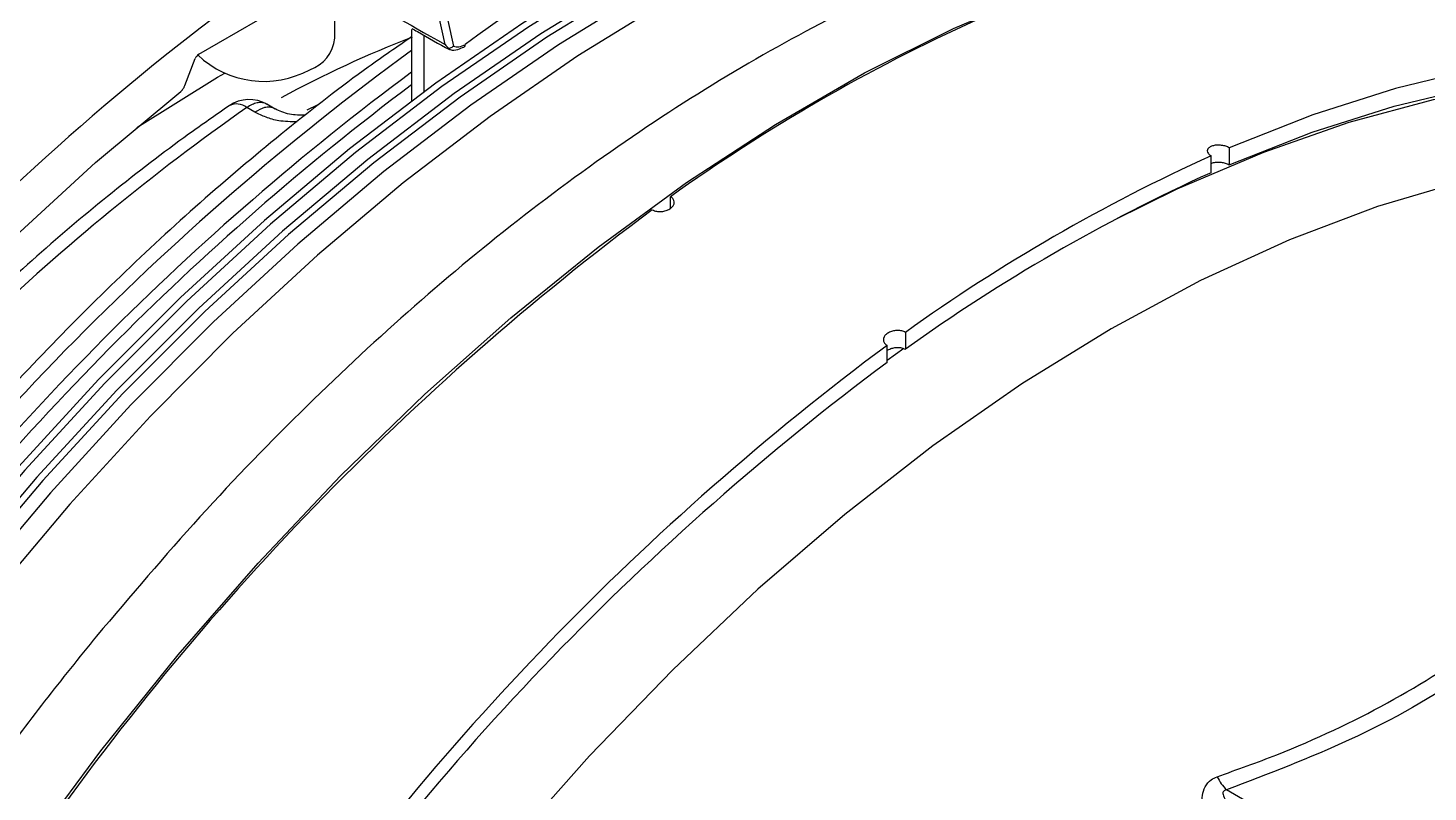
# Model space of a CAD drawing. Extents: x 8 to 113, y 0 to 87.
# Drawn here: x 17.729 to 20.174, y 69.723 to 71.056 of the extents above; entities that cross this region are included whole.
import ezdxf

# ---------------------------------------------------------------- set-up
doc = ezdxf.new("R2010")
doc.units = 0
doc.header["$MEASUREMENT"] = 0
doc.layers.add('OBJECT', color=7, linetype='CONTINUOUS')

msp = doc.modelspace()

# ---------------------------------------------------------------- linework, layer by layer
at = {"layer": 'OBJECT'}
for p, q in [((18.4577, 71.0274), (18.4127, 71.2348)), ((18.4293, 71.2224), (18.4722, 71.0245)), ((18.0276, 71.0102), (18.2892, 71.1612)), ((18.2652, 71.0381), (18.2652, 71.1474)), ((18.3993, 71.0535), (18.3993, 70.9288)), ((18.4205, 71.0434), (18.4205, 70.9446)), ((18.0032, 70.9554), (18.0215, 71.0026)), ((18.464, 71.02), (18.4653, 71.0187)), ((18.1256, 70.9093), (18.1117, 70.9173)), ((18.161, 70.9146), (18.1463, 70.9231)), ((18.2167, 70.9129), (18.2349, 70.922)), ((19.7954, 70.8035), (19.7954, 70.833)), ((19.8272, 70.847), (19.8272, 70.8174)), ((18.8514, 70.7411), (18.8514, 70.7616)), ((19.2615, 70.5248), (19.2615, 70.4953)), ((19.2297, 70.4724), (19.2297, 70.5021)), ((19.2298, 70.4763), (19.259, 70.497)), ((22.9513, 67.9201), (19.8224, 69.7263))]:
    msp.add_line(p, q, dxfattribs=at)
at = {"layer": 'OBJECT', "flags": 128}
for points in [[(20.0443, 71.464), (19.9137, 71.4797), (19.7784, 71.4828), (19.6388, 71.4734), (19.4956, 71.4514), (19.3494, 71.4169), (19.2006, 71.3701), (19.05, 71.3112), (18.8982, 71.2404), (18.7458, 71.1581), (18.5933, 71.0644), (18.4415, 70.9599), (18.2909, 70.8449), (18.1422, 70.72), (17.9959, 70.5856), (17.8527, 70.4423), (17.7132, 70.2906), (17.5779, 70.1313), (17.4473, 69.9648)], [(20.0548, 71.4579), (19.9242, 71.4736), (19.7889, 71.4767), (19.6493, 71.4673), (19.5062, 71.4453), (19.3599, 71.4108), (19.2112, 71.364), (19.0606, 71.3051), (18.9088, 71.2343), (18.7563, 71.152), (18.6039, 71.0583), (18.452, 70.9538), (18.3015, 70.8389), (18.1527, 70.7139), (18.0065, 70.5795), (17.8633, 70.4362), (17.7237, 70.2846), (17.5884, 70.1252), (17.4578, 69.9587)], [(20.076, 71.4457), (19.9454, 71.4614), (19.8101, 71.4645), (19.6706, 71.455), (19.5274, 71.433), (19.3811, 71.3986), (19.2324, 71.3518), (19.0818, 71.2929), (18.93, 71.2221), (18.7775, 71.1397), (18.6251, 71.0461), (18.4733, 70.9416), (18.3227, 70.8266), (18.1739, 70.7017), (18.0277, 70.5673), (17.8845, 70.424), (17.7449, 70.2723), (17.6096, 70.1129), (17.479, 69.9465)], [(20.0865, 71.4396), (19.956, 71.4553), (19.8206, 71.4584), (19.6811, 71.449), (19.5379, 71.4269), (19.3916, 71.3925), (19.2429, 71.3457), (19.0923, 71.2868), (18.9405, 71.216), (18.7881, 71.1336), (18.6356, 71.04), (18.4838, 70.9355), (18.3332, 70.8205), (18.1845, 70.6956), (18.0382, 70.5612), (17.895, 70.4179), (17.7555, 70.2662), (17.6201, 70.1069), (17.4896, 69.9404)], [(20.1174, 71.4257), (19.9861, 71.4424), (19.8499, 71.4463), (19.7094, 71.4375), (19.5652, 71.4159), (19.4178, 71.3816), (19.2679, 71.3348), (19.1161, 71.2756), (18.963, 71.2044), (18.8093, 71.1214), (18.6555, 71.0269), (18.5025, 70.9214), (18.3506, 70.8053), (18.2007, 70.679), (18.0533, 70.5431), (17.9091, 70.3982), (17.7686, 70.2448), (17.6324, 70.0836), (17.5011, 69.9153)], [(20.1514, 71.4061), (20.0201, 71.4228), (19.8839, 71.4267), (19.7434, 71.4179), (19.5991, 71.3963), (19.4518, 71.362), (19.3018, 71.3152), (19.15, 71.2561), (18.9969, 71.1848), (18.8432, 71.1018), (18.6895, 71.0073), (18.5364, 70.9018), (18.3846, 70.7857), (18.2347, 70.6594), (18.0873, 70.5235), (17.943, 70.3786), (17.8025, 70.2252), (17.6664, 70.064), (17.5351, 69.8957)], [(17.7274, 69.6198), (17.8567, 69.7945), (17.9915, 69.9622), (18.131, 70.1223), (18.2748, 70.2742), (18.4222, 70.4171), (18.5725, 70.5504), (18.7252, 70.6737), (18.8795, 70.7862), (19.0348, 70.8876), (19.1904, 70.9775), (19.3457, 71.0554), (19.5, 71.121), (19.6527, 71.174), (19.803, 71.2142), (19.9504, 71.2415), (20.0941, 71.2556), (20.2337, 71.2566), (20.3684, 71.2444), (20.4978, 71.2192)], [(20.9156, 70.9802), (20.7931, 71.0049), (20.6657, 71.0177), (20.5339, 71.0186), (20.3982, 71.0077), (20.2592, 70.985), (20.1173, 70.9506), (19.9731, 70.9045), (19.8272, 70.847)], [(17.9192, 70.8826), (18.0601, 70.9701), (18.0728, 70.9774)], [(19.8272, 70.8174), (19.9721, 70.8742), (20.1153, 70.9196), (20.2562, 70.9535), (20.3942, 70.9757), (20.5288, 70.986), (20.6596, 70.9845), (20.7859, 70.9712), (20.9073, 70.9461)], [(19.6255, 70.7206), (19.7365, 70.7752), (19.8874, 70.8395), (20.0367, 70.8915), (20.1838, 70.931), (20.3279, 70.958), (20.4686, 70.9721), (20.6052, 70.9735), (20.7372, 70.9621), (20.8639, 70.9378)], [(16.1686, 67.7802), (16.2019, 67.9713), (16.2451, 68.1651), (16.2979, 68.3607), (16.36, 68.5574), (16.4313, 68.7542), (16.5113, 68.9503), (16.5998, 69.1448), (16.6964, 69.3368), (16.8006, 69.5255), (16.9119, 69.7101), (17.0299, 69.8897), (17.1541, 70.0636), (17.2838, 70.2309), (17.4186, 70.391), (17.5579, 70.5432), (17.7009, 70.6867), (17.8472, 70.821), (17.996, 70.9454)], [(20.9394, 70.8077), (20.8089, 70.8315), (20.6729, 70.8416), (20.532, 70.8379), (20.3868, 70.8203), (20.238, 70.7891), (20.0863, 70.7443), (19.9324, 70.6862), (19.7771, 70.6151), (19.621, 70.5311), (19.465, 70.4349), (19.3096, 70.3267), (19.1558, 70.2072), (19.0041, 70.0768), (18.8553, 69.9362), (18.7101, 69.7861), (18.5691, 69.6271), (18.4331, 69.46), (18.3027, 69.2856)]]:
    msp.add_lwpolyline(points, dxfattribs=at)
at = {"layer": 'OBJECT'}
for centre, radius, start, end in [((20.906, 67.3406), 4.6983, 124.1136, 145.2129), ((20.69, 68.1932), 3.1586, 114.3975, 125.5971), ((19.1572, 69.1023), 2.0804, 111.3349, 118.2842), ((18.2012, 71.0443), 0.0643, 288.2036, 354.5041), ((18.488, 71.0271), 0.00501, 300.5625, 0.5339), ((18.4894, 71.0264), 0.00372, 312.611, 12.1961), ((21.2407, 67.1224), 4.8209, 126.1142, 145.1668), ((18.1413, 71.1303), 0.1675, 226.4378, 298.5442), ((18.486, 71.0317), 0.01, 297.3869, 306.4639), ((21.24, 67.1531), 4.7652, 126.593, 143.7021), ((21.2653, 67.1359), 4.7764, 126.8732, 143.6902), ((18.1157, 70.8692), 0.062, 59.9955, 124.3443), ((20.4088, 67.6404), 4.0019, 125.0307, 142.191), ((18.0938, 70.895), 0.0285, 51.2567, 117.3232), ((21.1001, 67.9565), 3.1586, 114.3975, 125.5971), ((21.083, 67.9565), 3.1246, 114.3364, 125.6582), ((21.7182, 66.8417), 4.8569, 126.6411, 145.1733), ((22.1283, 66.605), 4.8569, 126.6411, 145.1733), ((22.1068, 66.613), 4.8138, 126.7036, 145.2907), ((19.8867, 69.7896), 0.0902, 206.4625, 224.5219)]:
    msp.add_arc(centre, radius, start, end, dxfattribs=at)
for centre, major_axis, ratio, start_param, end_param in [((18.7174, 68.577), (1.8185, 2.8489), 0.545295, 0.66147, 0.957802), ((18.7567, 70.8884), (0.4232, -0.2148), 0.03328, 3.224122, 3.944787), ((18.4969, 71.0679), (0.0269, 0.0422), 0.545295, 3.235382, 3.897213), ((18.0276, 71.0021), (0.005, 0.00866), 0.577456, 0.785256, 1.832237)]:
    msp.add_ellipse(centre, major_axis=major_axis, ratio=ratio, start_param=start_param, end_param=end_param, dxfattribs=at)
for points, knots in [([(20.1472, 71.3212), (20.0887, 71.3227), (19.9719, 71.3257), (19.786, 71.303), (19.5933, 71.2599), (19.3961, 71.1947), (19.1981, 71.1092), (18.9987, 71.004), (18.7973, 70.878), (18.5979, 70.7335), (18.4037, 70.5733), (18.2143, 70.3974), (18.028, 70.2056), (17.9087, 70.0649), (17.8491, 69.9946)], [0, 0, 0, 0, 0.082347, 0.164694, 0.249433, 0.334172, 0.416519, 0.498866, 0.583605, 0.668344, 0.750089, 0.831834, 0.915917, 1, 1, 1, 1]), ([(18.3996, 71.0554), (18.4029, 71.0535), (18.4251, 71.0403), (18.4469, 71.0284), (18.4657, 71.0183)], [0, 0, 0, 0, 0.144722, 1, 1, 1, 1]), ([(18.3993, 71.0404), (18.3741, 71.0232), (18.3005, 70.9728), (18.1801, 70.879), (18.0385, 70.7603), (17.8993, 70.6326), (17.763, 70.497), (17.6301, 70.3538), (17.5012, 70.2034), (17.3965, 70.0734), (17.3368, 69.9917), (17.3168, 69.9645)], [0, 0, 0, 0, 0.065199, 0.18991, 0.314591, 0.439239, 0.563854, 0.688439, 0.812997, 0.937533, 1, 1, 1, 1]), ([(18.4577, 71.0274), (18.4578, 71.0274), (18.4596, 71.0246), (18.4618, 71.0223), (18.464, 71.02)], [0, 0, 0, 0, 0.019978, 1, 1, 1, 1]), ([(18.4722, 71.0245), (18.4722, 71.0245), (18.4718, 71.024), (18.4705, 71.0227), (18.4681, 71.0211), (18.4657, 71.0202), (18.4643, 71.02), (18.464, 71.02)], [0, 0, 0, 0, 0.017183, 0.202292, 0.556604, 0.898384, 1, 1, 1, 1]), ([(18.4653, 71.0188), (18.4658, 71.0186), (18.4703, 71.0169), (18.4792, 71.0179), (18.4871, 71.0213), (18.4906, 71.0228)], [0, 0, 0, 0, 0.0686671, 0.5803873, 1, 1, 1, 1]), ([(17.996, 70.9454), (17.9968, 70.9461), (17.998, 70.9471), (17.9994, 70.9488), (18.0005, 70.9502), (18.0014, 70.9517), (18.0023, 70.9534), (18.0029, 70.9547), (18.0032, 70.9554)], [0, 0, 0, 0, 0.270621, 0.405245, 0.539866, 0.674485, 0.809107, 1, 1, 1, 1]), ([(18.0807, 70.9204), (18.057, 70.9039), (17.9885, 70.8562), (17.8759, 70.77), (17.7441, 70.6591), (17.6147, 70.5396), (17.4883, 70.4122), (17.3675, 70.2796), (17.2791, 70.1746), (17.2317, 70.1151), (17.2209, 70.1016)], [0, 0, 0, 0, 0.07811, 0.226293, 0.374442, 0.522543, 0.670598, 0.818608, 0.958798, 1, 1, 1, 1]), ([(18.1466, 70.9227), (18.146, 70.9231), (18.1434, 70.925), (18.1376, 70.926), (18.1295, 70.9256), (18.1207, 70.9228), (18.1147, 70.9191), (18.1117, 70.9173)], [0, 0, 0, 0, 0.066966, 0.300224, 0.533483, 0.766741, 1, 1, 1, 1]), ([(18.1607, 70.9144), (18.1601, 70.9149), (18.1574, 70.917), (18.1512, 70.918), (18.1403, 70.9174), (18.1314, 70.9125), (18.1256, 70.9093)], [0, 0, 0, 0, 0.076768, 0.320933, 0.559558, 1, 1, 1, 1]), ([(18.1991, 70.8922), (18.1882, 70.8924), (18.169, 70.8927), (18.1444, 70.8998), (18.1319, 70.9061), (18.1256, 70.9093)], [0, 0, 0, 0, 0.393038, 0.696776, 1, 1, 1, 1]), ([(18.2142, 70.9038), (18.2044, 70.9039), (18.1843, 70.904), (18.1687, 70.9111), (18.1607, 70.9148)], [0, 0, 0, 0, 0.482585, 1, 1, 1, 1]), ([(19.8272, 70.847), (19.8253, 70.848), (19.8214, 70.8499), (19.8139, 70.8514), (19.8063, 70.8518), (19.7992, 70.8508), (19.7934, 70.8486), (19.7896, 70.8454), (19.7884, 70.8416), (19.7897, 70.8376), (19.7926, 70.8348), (19.7949, 70.8334), (19.7954, 70.833)], [0, 0, 0, 0, 0.106362, 0.212713, 0.319455, 0.426997, 0.535233, 0.643751, 0.752038, 0.859722, 0.966709, 1, 1, 1, 1]), ([(19.7954, 70.8196), (19.7954, 70.8197), (19.7969, 70.8206), (19.8016, 70.8216), (19.8089, 70.8222), (19.8167, 70.8213), (19.823, 70.8196), (19.826, 70.818), (19.8272, 70.8174)], [0, 0, 0, 0, 0.00346, 0.220088, 0.436899, 0.652844, 0.867211, 1, 1, 1, 1]), ([(18.8196, 70.7388), (18.8209, 70.7382), (18.8241, 70.7366), (18.8305, 70.7354), (18.8381, 70.7357), (18.8455, 70.7376), (18.8518, 70.741), (18.8562, 70.7454), (18.8583, 70.7503), (18.8578, 70.7553), (18.8552, 70.7591), (18.8524, 70.7609), (18.8514, 70.7616)], [0, 0, 0, 0, 0.073629, 0.179766, 0.286275, 0.393535, 0.501562, 0.610021, 0.718405, 0.826275, 0.933443, 1, 1, 1, 1]), ([(19.2615, 70.5248), (19.2596, 70.5258), (19.2557, 70.5276), (19.2482, 70.5284), (19.2406, 70.5276), (19.2335, 70.5253), (19.2277, 70.5215), (19.224, 70.5169), (19.2227, 70.5118), (19.224, 70.507), (19.2269, 70.5038), (19.2292, 70.5024), (19.2297, 70.5021)], [0, 0, 0, 0, 0.1064742, 0.2129401, 0.319697, 0.427105, 0.5351835, 0.643667, 0.7520788, 0.8599258, 0.9669596, 1, 1, 1, 1]), ([(19.2297, 70.4931), (19.2297, 70.4931), (19.2312, 70.4946), (19.236, 70.4966), (19.2433, 70.4985), (19.251, 70.4987), (19.2573, 70.4974), (19.2603, 70.4959), (19.2615, 70.4953)], [0, 0, 0, 0, 0.003468, 0.220342, 0.437063, 0.652739, 0.866973, 1, 1, 1, 1]), ([(19.806, 69.7494), (19.8411, 69.7619), (19.9466, 69.7996), (20.109, 69.8764), (20.2676, 69.9771), (20.3493, 70.0512), (20.3852, 70.0837)], [0, 0, 0, 0, 0.149978, 0.450605, 0.758659, 1, 1, 1, 1]), ([(20.4126, 70.067), (20.3597, 70.0211), (20.2526, 69.9281), (20.0505, 69.8132), (19.8955, 69.7542), (19.8224, 69.7263)], [0, 0, 0, 0, 0.339274, 0.688484, 1, 1, 1, 1]), ([(17.8491, 69.9946), (17.8339, 69.9759), (17.8034, 69.9385), (17.7583, 69.8813), (17.7053, 69.8124), (17.6681, 69.7617), (17.6454, 69.7307)], [0, 0, 0, 0, 0.218765, 0.43753, 0.656295, 1, 1, 1, 1]), ([(19.8323, 69.5878), (19.815, 69.6129), (19.7923, 69.6457), (19.7799, 69.6907), (19.7787, 69.7138), (19.7842, 69.7324), (19.7936, 69.744), (19.8024, 69.7478), (19.806, 69.7494)], [0, 0, 0, 0, 0.463202, 0.60576, 0.74907, 0.84178, 0.935306, 1, 1, 1, 1]), ([(19.8224, 69.7263), (19.8215, 69.7262), (19.82, 69.726), (19.8181, 69.7251), (19.8168, 69.7237), (19.8159, 69.7215), (19.8164, 69.7161), (19.8265, 69.6973), (19.8528, 69.6706), (19.8788, 69.6488), (19.8912, 69.6383)], [0, 0, 0, 0, 0.018434, 0.032622, 0.046846, 0.064939, 0.096406, 0.193733, 0.61436, 1, 1, 1, 1])]:
    msp.add_open_spline(points, degree=3, knots=knots, dxfattribs=at)

doc.saveas('drawing.dxf')
